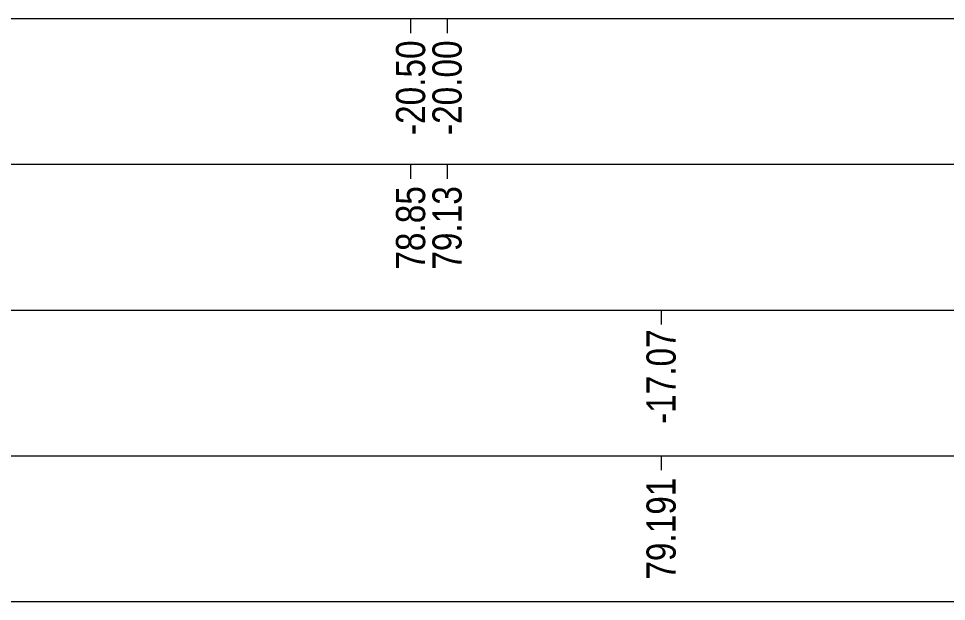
# Model space of a CAD drawing. Header units: millimetres. Extents: x 1890 to 1974, y 863 to 921.8.
# Drawn here: x 1905.16 to 1917.88, y 872.03 to 880.03 of the extents above; entities that cross this region are included whole.
import ezdxf
from ezdxf.enums import TextEntityAlignment as Align

# ---------------------------------------------------------------- set-up
doc = ezdxf.new("R2010")
doc.units = ezdxf.units.MM
doc.layers.add('数据栏', color=8, linetype='Continuous', lineweight=15)
doc.styles.add('STYLE-ARIAL_NARROW', font='ARIALN.TTF')

# ---------------------------------------------------------------- blocks, each defined once
blk = doc.blocks.new('HDMD.HDM.LANM..N55横断面模板20250309')
at = {"layer": '数据栏', "color": 7, "linetype": 'Continuous', "lineweight": 0}
for p, q in [((-62.001, 0), (82.001, 0)), ((-66.001, -4), (82, -4)), ((-70.001, -8), (82, -8)), ((-66.001, -12), (82, -12)), ((-70.001, -16), (82, -16))]:
    blk.add_line(p, q, dxfattribs=at)

msp = doc.modelspace()

# ---------------------------------------------------------------- linework, layer by layer
at = {"layer": '数据栏', "lineweight": 0}
for p, q in [((1910.535, 880.025), (1910.535, 879.825)), ((1911.035, 880.025), (1911.035, 879.825)), ((1910.535, 878.025), (1910.535, 877.825)), ((1911.035, 878.025), (1911.035, 877.825)), ((1913.97, 876.025), (1913.97, 875.825)), ((1913.97, 874.025), (1913.97, 873.825))]:
    msp.add_line(p, q, dxfattribs=at)

# ---------------------------------------------------------------- block references
at = {"layer": '数据栏', "color": 3, "xscale": 0.5, "yscale": 0.5, "zscale": 0.5}
msp.add_blockref('HDMD.HDM.LANM..N55横断面模板20250309', (1931.035, 880.025), dxfattribs=at)

# ---------------------------------------------------------------- texts
at = {"layer": '数据栏', "lineweight": 0, "style": 'STYLE-ARIAL_NARROW'}
for s, p in [('-20.50', (1910.535, 879.725)), ('-20.00', (1911.035, 879.725)), ('78.85', (1910.535, 877.725)), ('79.13', (1911.035, 877.725)), ('-17.07', (1913.97, 875.76)), ('79.191', (1913.97, 873.725))]:
    msp.add_text(s, height=0.4, rotation=90, dxfattribs=at).set_placement(p, align=Align.MIDDLE_RIGHT)

doc.saveas('drawing.dxf')
